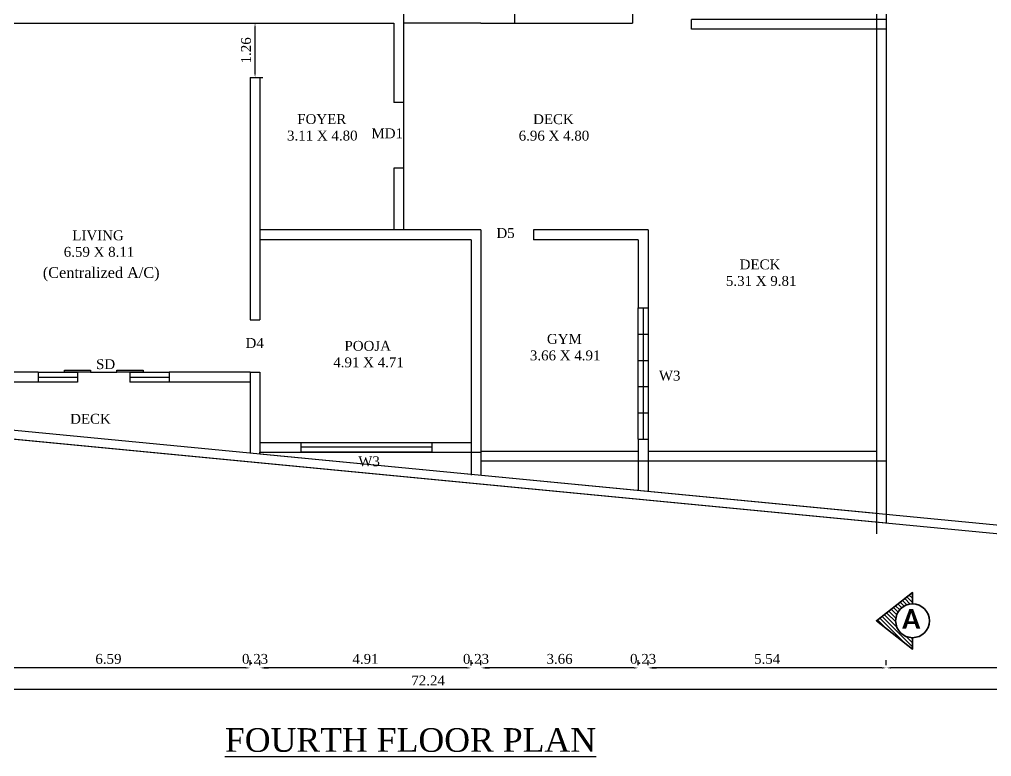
# Model space of a CAD drawing. Header units: metres. Extents: x 2754 to 3501, y 1112 to 1514.
# Drawn here: x 3246.18 to 3268.79, y 1412.87 to 1430.01 of the extents above; entities that cross this region are included whole.
import ezdxf
from ezdxf.enums import TextEntityAlignment as Align

# ---------------------------------------------------------------- set-up
doc = ezdxf.new("R2010")
doc.units = ezdxf.units.M
doc.linetypes.add('CENTER2', pattern=[1.125, 0.75, -0.125, 0.125, -0.125])
doc.linetypes.add('CONTINULUS', pattern=[0])
for name, color, linetype in [('01-BRICK WALL', 1, 'Continuous'), ('A-DOOR', 2, 'Continuous'), ('A-FLOR', 2, 'Continuous'), ('A-WALL', 2, 'Continuous'), ('A-WNDW', 2, 'Continuous'), ('AR -DOOR', 2, 'Continuous'), ('AR-THIN', 8, 'Continuous'), ('AR-WALL', 7, 'Continuous'), ('BLK_1_FLR_4_BLT_UP_AREA', 1, 'Continuous'), ('BLK_1_FLR_4_BLT_UP_AREA_DEDUCT', 1, 'Continuous')]:
    doc.layers.add(name, color=color, linetype=linetype)
doc.layers.add('Wall', color=4, linetype='Continuous', lineweight=35)
doc.styles.add('ANAND', font='times.ttf')
doc.styles.add('MtXpl_Calibri', font='calibrib.ttf')
doc.dimstyles.new('V1', dxfattribs={"dimtxt": 0.23, "dimasz": 0.1, "dimexe": 0.18, "dimexo": 0.0625, "dimgap": 0.09, "dimtad": 1, "dimzin": 0, "dimdsep": 46, "dimtxsty": 'ANAND', "dimcen": 0.09, "dimadec": 0, "dimazin": 0, "dimtfac": 1, "dimtix": 1, "dimtofl": 0, "dimtmove": 2, "dimatfit": 0, "dimfxl": 0, "dimtolj": 1, "dimtzin": 0, "dimarcsym": 0})

# ---------------------------------------------------------------- blocks, each defined once
blk = doc.blocks.new('*D217')
at = {"color": 0, "lineweight": -2}
for p, q in [((3266.341, 1414.998), (3266.341, 1415.115)), ((3291.602, 1414.998), (3291.602, 1415.115)), ((3291.502, 1414.935), (3266.441, 1414.935))]:
    blk.add_line(p, q, dxfattribs=at)
at = {"color": 0}
for points in [[(3266.441, 1414.952), (3266.441, 1414.919), (3266.341, 1414.935)], [(3291.502, 1414.952), (3291.502, 1414.919), (3291.602, 1414.935)]]:
    blk.add_solid(points, dxfattribs=at)
at = {"layer": 'Defpoints', "color": 0}
for p in [(3266.341, 1414.935), (3266.341, 1414.935), (3291.602, 1414.935)]:
    blk.add_point(p, dxfattribs=at)
at = {"color": 0, "insert": (3278.971, 1415.143), "char_height": 0.23, "attachment_point": 5, "style": 'ANAND'}
blk.add_mtext('\\A1;25.26', dxfattribs=at)
blk = doc.blocks.new('*D218')
at = {"color": 0, "lineweight": -2}
for p, q in [((3260.8, 1414.998), (3260.8, 1415.115)), ((3266.341, 1414.998), (3266.341, 1415.115)), ((3266.241, 1414.935), (3260.9, 1414.935))]:
    blk.add_line(p, q, dxfattribs=at)
at = {"color": 0}
for points in [[(3260.9, 1414.952), (3260.9, 1414.919), (3260.8, 1414.935)], [(3266.241, 1414.952), (3266.241, 1414.919), (3266.341, 1414.935)]]:
    blk.add_solid(points, dxfattribs=at)
at = {"layer": 'Defpoints', "color": 0}
for p in [(3260.8, 1414.935), (3260.8, 1414.935), (3266.341, 1414.935)]:
    blk.add_point(p, dxfattribs=at)
at = {"color": 0, "insert": (3263.57, 1415.143), "char_height": 0.23, "attachment_point": 5, "style": 'ANAND'}
blk.add_mtext('\\A1;5.54', dxfattribs=at)
blk = doc.blocks.new('*D219')
at = {"color": 0, "lineweight": -2}
for p, q in [((3260.572, 1414.998), (3260.572, 1415.115)), ((3260.8, 1414.998), (3260.8, 1415.115)), ((3260.472, 1414.935), (3260.372, 1414.935)), ((3260.9, 1414.935), (3261, 1414.935))]:
    blk.add_line(p, q, dxfattribs=at)
at = {"color": 0}
for points in [[(3260.472, 1414.952), (3260.472, 1414.919), (3260.572, 1414.935)], [(3260.9, 1414.952), (3260.9, 1414.919), (3260.8, 1414.935)]]:
    blk.add_solid(points, dxfattribs=at)
at = {"layer": 'Defpoints', "color": 0}
for p in [(3260.572, 1414.935), (3260.572, 1414.935), (3260.8, 1414.935)]:
    blk.add_point(p, dxfattribs=at)
at = {"color": 0, "insert": (3260.686, 1415.143), "char_height": 0.23, "attachment_point": 5, "style": 'ANAND'}
blk.add_mtext('\\A1;0.23', dxfattribs=at)
blk = doc.blocks.new('*D220')
at = {"color": 0, "lineweight": -2}
for p, q in [((3256.914, 1414.998), (3256.914, 1415.115)), ((3260.572, 1414.998), (3260.572, 1415.115)), ((3260.472, 1414.935), (3257.014, 1414.935))]:
    blk.add_line(p, q, dxfattribs=at)
at = {"color": 0}
for points in [[(3257.014, 1414.952), (3257.014, 1414.919), (3256.914, 1414.935)], [(3260.472, 1414.952), (3260.472, 1414.919), (3260.572, 1414.935)]]:
    blk.add_solid(points, dxfattribs=at)
at = {"layer": 'Defpoints', "color": 0}
for p in [(3256.914, 1414.935), (3256.914, 1414.935), (3260.572, 1414.935)]:
    blk.add_point(p, dxfattribs=at)
at = {"color": 0, "insert": (3258.743, 1415.143), "char_height": 0.23, "attachment_point": 5, "style": 'ANAND'}
blk.add_mtext('\\A1;3.66', dxfattribs=at)
blk = doc.blocks.new('*D221')
at = {"color": 0, "lineweight": -2}
for p, q in [((3256.685, 1414.99), (3256.685, 1415.115)), ((3256.914, 1414.998), (3256.914, 1415.115)), ((3256.585, 1414.935), (3256.485, 1414.935)), ((3257.014, 1414.935), (3257.114, 1414.935))]:
    blk.add_line(p, q, dxfattribs=at)
at = {"color": 0}
for points in [[(3256.585, 1414.952), (3256.585, 1414.919), (3256.685, 1414.935)], [(3257.014, 1414.952), (3257.014, 1414.919), (3256.914, 1414.935)]]:
    blk.add_solid(points, dxfattribs=at)
at = {"layer": 'Defpoints', "color": 0}
for p in [(3256.685, 1414.935), (3256.685, 1414.927), (3256.914, 1414.935)]:
    blk.add_point(p, dxfattribs=at)
at = {"color": 0, "insert": (3256.8, 1415.143), "char_height": 0.23, "attachment_point": 5, "style": 'ANAND'}
blk.add_mtext('\\A1;0.23', dxfattribs=at)
blk = doc.blocks.new('*D222')
at = {"color": 0, "lineweight": -2}
for p, q in [((3251.775, 1414.998), (3251.775, 1415.115)), ((3256.685, 1414.99), (3256.685, 1415.115)), ((3256.585, 1414.935), (3251.875, 1414.935))]:
    blk.add_line(p, q, dxfattribs=at)
at = {"color": 0}
for points in [[(3251.875, 1414.952), (3251.875, 1414.919), (3251.775, 1414.935)], [(3256.585, 1414.952), (3256.585, 1414.919), (3256.685, 1414.935)]]:
    blk.add_solid(points, dxfattribs=at)
at = {"layer": 'Defpoints', "color": 0}
for p in [(3251.775, 1414.935), (3251.775, 1414.935), (3256.685, 1414.927)]:
    blk.add_point(p, dxfattribs=at)
at = {"color": 0, "insert": (3254.23, 1415.143), "char_height": 0.23, "attachment_point": 5, "style": 'ANAND'}
blk.add_mtext('\\A1;4.91', dxfattribs=at)
blk = doc.blocks.new('*D223')
at = {"color": 0, "lineweight": -2}
for p, q in [((3251.546, 1414.998), (3251.546, 1415.115)), ((3251.775, 1414.998), (3251.775, 1415.115)), ((3251.446, 1414.935), (3251.346, 1414.935)), ((3251.875, 1414.935), (3251.975, 1414.935))]:
    blk.add_line(p, q, dxfattribs=at)
at = {"color": 0}
for points in [[(3251.446, 1414.952), (3251.446, 1414.919), (3251.546, 1414.935)], [(3251.875, 1414.952), (3251.875, 1414.919), (3251.775, 1414.935)]]:
    blk.add_solid(points, dxfattribs=at)
at = {"layer": 'Defpoints', "color": 0}
for p in [(3251.546, 1414.935), (3251.546, 1414.935), (3251.775, 1414.935)]:
    blk.add_point(p, dxfattribs=at)
at = {"color": 0, "insert": (3251.661, 1415.143), "char_height": 0.23, "attachment_point": 5, "style": 'ANAND'}
blk.add_mtext('\\A1;0.23', dxfattribs=at)
blk = doc.blocks.new('*D224')
at = {"color": 0, "lineweight": -2}
for p, q in [((3244.955, 1414.998), (3244.955, 1415.115)), ((3251.546, 1414.998), (3251.546, 1415.115)), ((3251.446, 1414.935), (3245.055, 1414.935))]:
    blk.add_line(p, q, dxfattribs=at)
at = {"color": 0}
for points in [[(3245.055, 1414.952), (3245.055, 1414.919), (3244.955, 1414.935)], [(3251.446, 1414.952), (3251.446, 1414.919), (3251.546, 1414.935)]]:
    blk.add_solid(points, dxfattribs=at)
at = {"layer": 'Defpoints', "color": 0}
for p in [(3244.955, 1414.935), (3244.955, 1414.935), (3251.546, 1414.935)]:
    blk.add_point(p, dxfattribs=at)
at = {"color": 0, "insert": (3248.251, 1415.143), "char_height": 0.23, "attachment_point": 5, "style": 'ANAND'}
blk.add_mtext('\\A1;6.59', dxfattribs=at)
blk = doc.blocks.new('*D236')
at = {"color": 0, "lineweight": -2}
for p, q in [((3219.567, 1414.265), (3219.567, 1414.614)), ((3291.805, 1414.265), (3291.805, 1414.614)), ((3291.705, 1414.434), (3219.667, 1414.434))]:
    blk.add_line(p, q, dxfattribs=at)
at = {"color": 0}
for points in [[(3219.667, 1414.45), (3219.667, 1414.417), (3219.567, 1414.434)], [(3291.705, 1414.45), (3291.705, 1414.417), (3291.805, 1414.434)]]:
    blk.add_solid(points, dxfattribs=at)
at = {"layer": 'Defpoints', "color": 0}
for p in [(3219.567, 1414.434), (3219.567, 1414.202), (3291.805, 1414.202)]:
    blk.add_point(p, dxfattribs=at)
at = {"color": 0, "insert": (3255.686, 1414.641), "char_height": 0.23, "attachment_point": 5, "style": 'ANAND'}
blk.add_mtext('\\A1;72.24', dxfattribs=at)
blk = doc.blocks.new('*D435')
at = {"color": 0, "lineweight": -2}
for p, q in [((3251.661, 1428.761), (3251.661, 1429.822)), ((3251.723, 1429.922), (3251.841, 1429.922)), ((3251.723, 1428.661), (3251.841, 1428.661))]:
    blk.add_line(p, q, dxfattribs=at)
at = {"color": 0}
for points in [[(3251.644, 1429.822), (3251.677, 1429.822), (3251.661, 1429.922)], [(3251.644, 1428.761), (3251.677, 1428.761), (3251.661, 1428.661)]]:
    blk.add_solid(points, dxfattribs=at)
at = {"layer": 'Defpoints', "color": 0}
for p in [(3251.661, 1429.922, 0), (3251.661, 1429.922), (3251.661, 1428.661, 0)]:
    blk.add_point(p, dxfattribs=at)
at = {"color": 0, "insert": (3251.453, 1429.291), "char_height": 0.23, "attachment_point": 5, "rotation": 90, "style": 'ANAND'}
blk.add_mtext('\\A1;1.26', dxfattribs=at)

msp = doc.modelspace()

# ---------------------------------------------------------------- hatches: boundary and pattern name
at = {"layer": 'Wall', "linetype": 'CONTINULUS'}
h = msp.add_hatch(dxfattribs=at)
h.set_pattern_fill('ANSI31', color=256, scale=0.531441, angle=270)
h.set_pattern_definition([(315, (-5469.46789, 11397.479506), (0.04697319186, 0.04697319186), [])])
h.paths.add_polyline_path([(3266.95103, 1415.37242), (3266.95103, 1415.63814, -1), (3266.95103, 1416.42208), (3266.95103, 1416.68781), (3266.11265, 1416.03169)])

# ---------------------------------------------------------------- linework, layer by layer
at = {"linetype": 'CENTER2', "ltscale": 25}
msp.add_line((3266.11265, 1443.05037, 0), (3266.11265, 1416.02853, 0), dxfattribs=at)
at = {"layer": 'A-DOOR', "elevation": 0}
for points in [[(3247.83735, 1421.80877), (3247.22775, 1421.80877), (3247.22775, 1421.85957), (3247.83735, 1421.85957), (3247.83735, 1421.80877)], [(3249.05588, 1421.80877), (3248.44628, 1421.80877), (3248.44628, 1421.85957), (3249.05588, 1421.85957), (3249.05588, 1421.80877)]]:
    msp.add_lwpolyline(points, dxfattribs=at)
at = {"layer": 'A-FLOR'}
for p, q in [((3256.91396, 1429.92193, 0), (3255.11611, 1429.92193, 0)), ((3247.83735, 1421.80877, 0), (3248.44628, 1421.80877, 0))]:
    msp.add_line(p, q, dxfattribs=at)
at = {"layer": 'A-WALL'}
for p, q in [((3238.8282, 1429.92193, 0), (3254.88751, 1429.92193, 0)), ((3254.88751, 1429.92193, 0), (3254.88751, 1428.88079, 0)), ((3255.11611, 1429.92193, 0), (3255.11611, 1428.88079, 0)), ((3251.54627, 1428.66103, 0), (3251.54627, 1423.02797, 0)), ((3251.54627, 1428.66103, 0), (3251.77487, 1428.66103, 0)), ((3251.77487, 1428.66103, 0), (3251.77487, 1423.02797, 0)), ((3254.88751, 1425.79083, 0), (3254.88751, 1425.11746, 0)), ((3255.11611, 1425.79083, 0), (3255.11611, 1425.11746, 0)), ((3256.91396, 1425.11746, 0), (3251.77487, 1425.11746, 0)), ((3256.91396, 1425.11746, 0), (3256.91396, 1419.40784, 0)), ((3260.80016, 1425.11746, 0), (3258.13316, 1425.11746, 0)), ((3258.13316, 1425.11746, 0), (3258.13316, 1424.88886, 0)), ((3260.80016, 1425.11746, 0), (3260.80016, 1423.30191, 0)), ((3256.68536, 1424.88886, 0), (3251.77487, 1424.88886, 0)), ((3256.68536, 1424.88886, 0), (3256.68536, 1419.41884, 0)), ((3260.57156, 1424.88886, 0), (3258.13316, 1424.88886, 0)), ((3260.57156, 1424.88886, 0), (3260.57156, 1423.30191, 0)), ((3260.57156, 1423.30191, 0), (3260.80016, 1423.30191, 0)), ((3251.54627, 1423.02797, 0), (3251.77487, 1423.02797, 0)), ((3246.61815, 1421.80877, 0), (3244.95497, 1421.80877, 0)), ((3246.61815, 1421.80877, 0), (3246.61815, 1421.58017, 0)), ((3251.54627, 1421.80877, 0), (3249.66719, 1421.80877, 0)), ((3249.66719, 1421.80877, 0), (3249.66719, 1421.58017, 0)), ((3251.54627, 1421.80877, 0), (3251.54627, 1419.92441, 0)), ((3251.54627, 1421.80877, 0), (3251.77487, 1421.80877, 0)), ((3251.77487, 1421.80877, 0), (3251.77487, 1419.90241, 0)), ((3246.61815, 1421.58017, 0), (3244.95497, 1421.58017, 0)), ((3251.54627, 1421.58017, 0), (3249.66719, 1421.58017, 0)), ((3260.57156, 1420.25391, 0), (3260.80016, 1420.25391, 0)), ((3260.57156, 1420.25391, 0), (3260.57156, 1419.85966, 0)), ((3260.80016, 1420.25391, 0), (3260.80016, 1419.85966, 0)), ((3251.77487, 1420.17716, 0), (3252.72268, 1420.17716, 0)), ((3252.72268, 1420.17716, 0), (3252.72268, 1419.94856, 0)), ((3255.77068, 1420.17716, 0), (3256.68536, 1420.17716, 0)), ((3255.77068, 1420.17716, 0), (3255.77068, 1419.94856, 0)), ((3251.77487, 1419.94856, 0), (3252.72268, 1419.94856, 0)), ((3255.77068, 1419.94856, 0), (3256.68536, 1419.94856, 0)), ((3256.91396, 1419.97396, 0), (3260.57156, 1419.97396, 0)), ((3260.57156, 1419.85966, 0), (3260.57156, 1419.05584, 0)), ((3260.80016, 1419.97396, 0), (3266.1107, 1419.97396, 0)), ((3260.80016, 1419.85966, 0), (3260.80016, 1419.04484, 0)), ((3256.91396, 1419.74536, 0), (3260.57156, 1419.74536, 0)), ((3260.80016, 1419.74536, 0), (3266.3407, 1419.74536, 0))]:
    msp.add_line(p, q, dxfattribs=at)
at = {"layer": 'A-WNDW'}
for p, q in [((3260.57156, 1422.69231, 0), (3260.80016, 1422.69231, 0)), ((3260.57156, 1422.08271, 0), (3260.80016, 1422.08271, 0))]:
    msp.add_line(p, q, dxfattribs=at)
at = {"layer": 'AR -DOOR'}
for p, q in [((3260.68586, 1423.30191, 0), (3260.68586, 1420.25391, 0)), ((3246.61815, 1421.69447, 0), (3247.53255, 1421.69447, 0)), ((3248.75175, 1421.69447, 0), (3249.66615, 1421.69447, 0)), ((3255.77068, 1420.06286, 0), (3252.72268, 1420.06286, 0))]:
    msp.add_line(p, q, dxfattribs=at)
at = {"layer": 'AR-THIN'}
for p, q in [((3260.57156, 1420.25391, 0), (3260.57156, 1423.30191, 0)), ((3260.80016, 1423.30191, 0), (3260.80016, 1420.25391, 0)), ((3246.61815, 1421.80877, 0), (3247.53255, 1421.80877, 0)), ((3247.53255, 1421.80877, 0), (3247.53255, 1421.58017, 0)), ((3248.75175, 1421.80877, 0), (3249.66615, 1421.80877, 0)), ((3248.75175, 1421.80877, 0), (3248.75175, 1421.58017, 0)), ((3247.53255, 1421.58017, 0), (3246.61815, 1421.58017, 0)), ((3249.66615, 1421.58017, 0), (3248.75175, 1421.58017, 0)), ((3260.57156, 1421.47311, 0), (3260.80016, 1421.47311, 0)), ((3260.57156, 1420.86351, 0), (3260.80016, 1420.86351, 0)), ((3252.72268, 1420.17716, 0), (3255.77068, 1420.17716, 0)), ((3255.77068, 1419.94856, 0), (3252.72268, 1419.94856, 0))]:
    msp.add_line(p, q, dxfattribs=at)
at = {"layer": 'AR-WALL'}
for p, q in [((3257.69255, 1431.82693, 0), (3257.69255, 1429.92193, 0)), ((3260.43575, 1431.29353, 0), (3260.43575, 1429.92193, 0)), ((3255.11611, 1430.15053, 0), (3255.11611, 1429.92193, 0)), ((3266.3407, 1430.00917, 0), (3261.80845, 1430.00917, 0)), ((3261.80845, 1429.78057, 0), (3261.80845, 1430.00917, 0)), ((3266.3407, 1430.00917, 0), (3266.3407, 1418.50064, 0)), ((3256.91396, 1429.92193, 0), (3259.42306, 1429.92193, 0)), ((3257.69255, 1429.92193, 0), (3260.43575, 1429.92193, 0)), ((3266.3407, 1429.78057, 0), (3261.80845, 1429.78057, 0)), ((3266.1107, 1429.78057, 0), (3266.1107, 1419.97396, 0)), ((3254.88751, 1428.88079, 0), (3254.88751, 1428.07683, 0)), ((3255.11611, 1428.88079, 0), (3255.11611, 1426.55283, 0)), ((3255.11611, 1428.07683, 0), (3254.88751, 1428.07683, 0)), ((3254.88751, 1426.55283, 0), (3254.88751, 1425.79083, 0)), ((3255.11611, 1426.55283, 0), (3254.88751, 1426.55283, 0)), ((3255.11611, 1426.55283, 0), (3255.11611, 1425.79083, 0)), ((3281.31455, 1417.05961, 0), (3220.68054, 1422.89482, 0)), ((3291.80475, 1415.84593, 0), (3220.66108, 1422.69255, 0))]:
    msp.add_line(p, q, dxfattribs=at)
at = {"layer": 'BLK_1_FLR_4_BLT_UP_AREA', "color": 1, "elevation": 0}
msp.add_lwpolyline([(3219.56715, 1440.56453), (3267.34455, 1440.56453), (3267.34455, 1432.44757), (3266.3407, 1432.44757), (3266.3407, 1418.2965), (3219.56715, 1422.79783)], close=True, dxfattribs=at)
at = {"layer": 'BLK_1_FLR_4_BLT_UP_AREA_DEDUCT', "color": 1, "ltscale": 5, "elevation": 0}
msp.add_lwpolyline([(3266.11265, 1419.74536), (3266.11265, 1418.52259), (3251.77487, 1419.90241), (3251.77487, 1419.94856), (3256.91396, 1419.94856), (3256.91396, 1419.74536)], close=True, dxfattribs=at)
at = {"layer": 'Wall', "linetype": 'CONTINULUS'}
for p, q in [((3266.95103, 1416.68781, 4.22718), (3266.11265, 1416.03169, 0)), ((3266.95103, 1415.37242, 4.22718), (3266.11265, 1416.02853, 0))]:
    msp.add_line(p, q, dxfattribs=at)
at = {"layer": 'Wall', "linetype": 'CONTINULUS', "elevation": 4.22718}
msp.add_lwpolyline([(3266.95103, 1416.42208), (3266.95103, 1416.68781), (3266.11265, 1416.03169), (3266.95103, 1415.37242), (3266.95103, 1415.63814, -0.41421356)], format="xyb", dxfattribs=at)
at = {"layer": 'Wall', "linetype": 'CONTINULUS'}
msp.add_circle((3266.95103, 1416.03011, 4.22718), 0.39197, dxfattribs=at)

# ---------------------------------------------------------------- texts
at = {"style": 'ANAND'}
for s, p in [('MD1', (3254.73458, 1427.36266, 0)), ('D5', (3257.48664, 1425.04272, 0)), ('D4', (3251.65169, 1422.48845, 0)), ('SD', (3248.18534, 1421.99547, 0)), ('W3', (3261.30393, 1421.7283, 0)), ('W3', (3254.31306, 1419.73674, 0))]:
    msp.add_text(s, height=0.23, dxfattribs=at).set_placement(p, align=Align.MIDDLE)
at = {"color": 7, "style": 'ANAND'}
msp.add_text('(Centralized A/C)', height=0.25, dxfattribs=at).set_placement((3246.72514, 1424.00046))
at = {"style": 'ANAND'}
for s, height, p in [('DECK', 0.23, (3247.36007, 1420.61101, 0)), ('%%UFOURTH FLOOR PLAN', 0.55, (3250.96007, 1412.98461, 0))]:
    msp.add_text(s, height=height, dxfattribs=at).set_placement(p)
at = {"char_height": 0.23, "attachment_point": 1, "style": 'ANAND'}
for s, insert, width in [('{\\W5.58789; }FOYER \\P{\\W2.83789; }3.11 X 4.80', (3252.15801, 1427.80837, 0), 2.0597188), ('{\\W5.02807; }DECK\\P{\\W1.167719; }6.96 X 4.80', (3257.69067, 1427.8065, 0), 1.7752856), ('{\\W5.311523; }LIVING \\P{\\W3.015624; }6.59 X 8.11', (3246.95027, 1425.10572, 0), 2.0597188), ('{\\W5.02807; }DECK\\P{\\W1.350336; }5.31 X 9.81', (3262.49426, 1424.42984), 1.7752856), ('{\\W5.961914; }POOJA \\P{\\W2.960937; }4.91 X 4.71', (3253.22266, 1422.53692, 0), 2.0597188), ('{\\W7.575195; }GYM \\P{\\W3.010742; }3.66 X 4.91', (3257.79139, 1422.69809, 0), 2.0597188)]:
    msp.add_mtext(s, dxfattribs=dict(at, insert=insert, width=width))
at = {"layer": '01-BRICK WALL', "style": 'MtXpl_Calibri'}
msp.add_text('A', height=0.45563, dxfattribs=at).set_placement((3266.70798, 1415.84509, 4.65884))

# ---------------------------------------------------------------- dimensions: what is measured, and where the dimension line sits
at = {"color": 7}
dim = msp.add_linear_dim(base=(3251.66057, 1429.92193), p1=(3251.66057, 1428.66103, 0), p2=(3251.66057, 1429.92193, 0), angle=90, dimstyle='V1', dxfattribs=at)
dim.commit()
dim.dimension.update_dxf_attribs({"geometry": '*D435', "text_midpoint": (3251.45325, 1429.29148)})
for base, p1, p2, picture, middle in [((3244.95497, 1414.93544, 0), (3251.54627, 1414.93544, 0), (3244.95497, 1414.93544, 0), '*D224', (3248.25062, 1415.14276, 0)), ((3251.54627, 1414.93544, 0), (3251.77487, 1414.93544, 0), (3251.54627, 1414.93544, 0), '*D223', (3251.66057, 1415.14276, 0)), ((3251.77487, 1414.93544, 0), (3256.68536, 1414.9271, 0), (3251.77487, 1414.93544, 0), '*D222', (3254.23011, 1415.14276, 0)), ((3256.68536, 1414.93544, 0), (3256.91396, 1414.93544, 0), (3256.68536, 1414.9271, 0), '*D221', (3256.79966, 1415.14276, 0)), ((3256.91396, 1414.93544, 0), (3260.57156, 1414.93544, 0), (3256.91396, 1414.93544, 0), '*D220', (3258.74276, 1415.14276, 0)), ((3260.57156, 1414.93544, 0), (3260.80016, 1414.93544, 0), (3260.57156, 1414.93544, 0), '*D219', (3260.68586, 1415.14276, 0)), ((3260.80016, 1414.93544, 0), (3266.3407, 1414.93544, 0), (3260.80016, 1414.93544, 0), '*D218', (3263.57043, 1415.14276, 0)), ((3266.3407, 1414.93544, 0), (3291.60155, 1414.93544, 0), (3266.3407, 1414.93544, 0), '*D217', (3278.97112, 1415.14276, 0))]:
    dim = msp.add_linear_dim(base=base, p1=p1, p2=p2, dimstyle='V1', dxfattribs=at)
    dim.commit()
    dim.dimension.update_dxf_attribs({"geometry": picture, "text_midpoint": middle})
dim = msp.add_aligned_dim(p1=(3291.80475, 1414.20231, 0), p2=(3219.56715, 1414.20231, 0), distance=-0.23122, dimstyle='V1', dxfattribs=at)
dim.commit()
dim.dimension.update_dxf_attribs({"geometry": '*D236', "text_midpoint": (3255.68595, 1414.64084, 0)})

doc.saveas('drawing.dxf')
